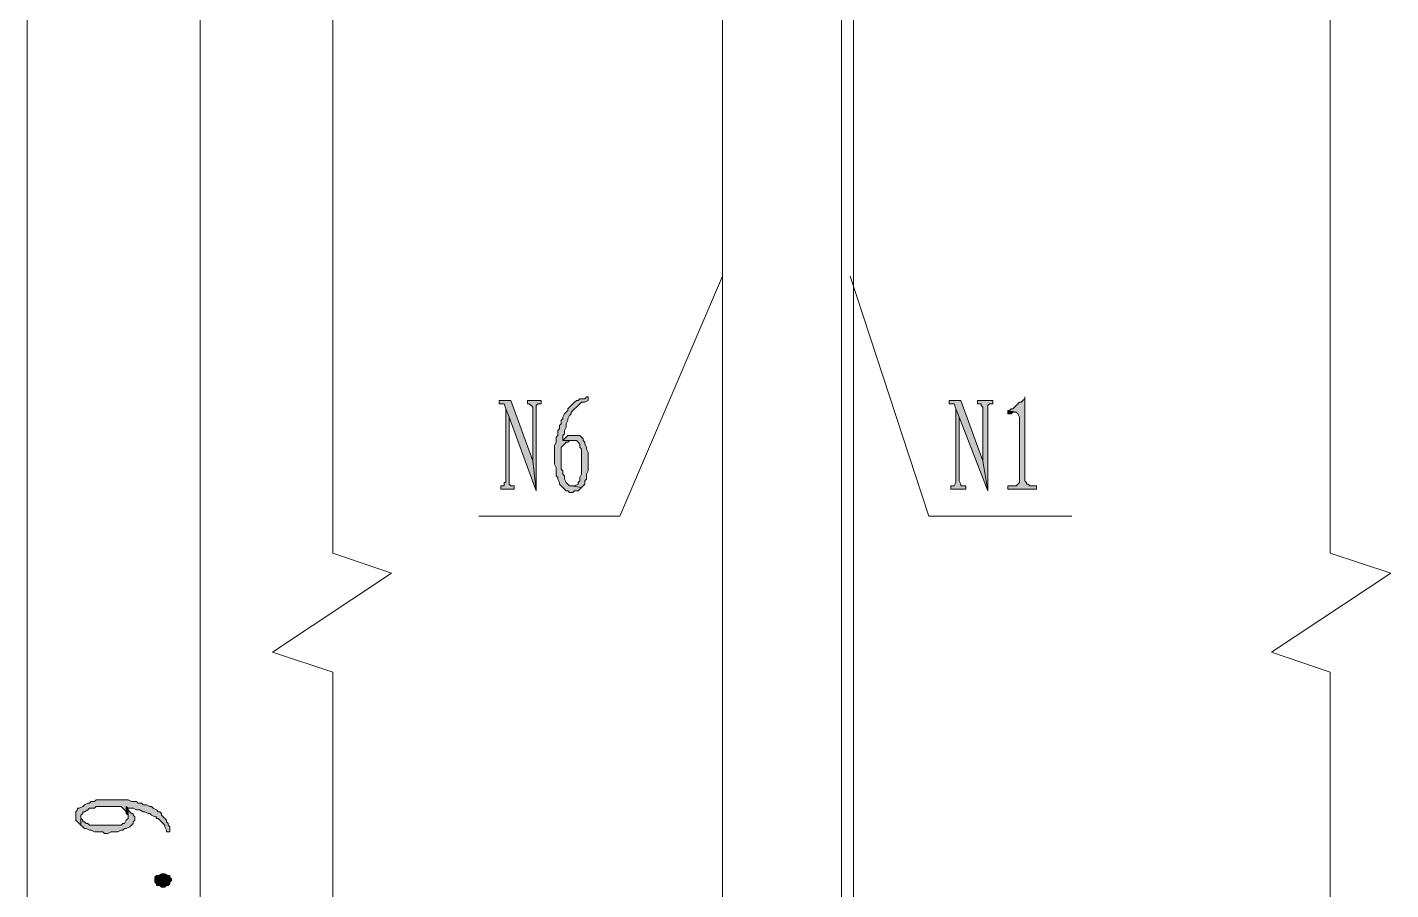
# Model space of a CAD drawing. Header units: inches. Extents: x 20 to 409, y 5 to 283.
# Drawn here: x 51.15 to 85.52, y 75.48 to 97.22 of the extents above; entities that cross this region are included whole.
import ezdxf

# ---------------------------------------------------------------- set-up
doc = ezdxf.new("R2010")
doc.units = ezdxf.units.IN
doc.header["$MEASUREMENT"] = 0
doc.layers.add('C00-00-00', color=7, linetype='Continuous')

msp = doc.modelspace()

# ---------------------------------------------------------------- hatches: boundary and pattern name
at = {"layer": 'C00-00-00'}
h = msp.add_hatch(color=0, dxfattribs=at)
h.dxf.hatch_style = 2
h.paths.add_polyline_path([(63.34, 87.817), (63.043, 87.817), (63.043, 87.732), (63.17, 87.732), (63.213, 87.605), (63.297, 87.394), (63.975, 85.531), (63.89, 86.293)])
h = msp.add_hatch(color=0, dxfattribs=at)
h.dxf.hatch_style = 2
h.paths.add_polyline_path([(64.102, 87.817), (63.763, 87.817), (63.763, 87.732), (63.805, 87.732), (63.848, 87.69), (63.89, 87.648), (63.89, 86.293), (63.975, 85.531), (63.975, 87.69), (64.017, 87.732), (64.102, 87.732)])
h = msp.add_hatch(color=0, dxfattribs=at)
h.dxf.hatch_style = 2
h.paths.add_polyline_path([(65.287, 87.902), (65.245, 87.902), (65.202, 87.859), (65.075, 87.859), (65.033, 87.817), (64.991, 87.817), (64.948, 87.775), (64.906, 87.732), (64.864, 87.69), (64.821, 87.648), (64.779, 87.605), (64.779, 87.563), (64.737, 87.521), (64.694, 87.478), (64.652, 87.394), (64.652, 87.351), (64.61, 87.309), (64.61, 87.224), (64.567, 87.182), (64.567, 87.097), (64.525, 87.055), (64.525, 86.928), (64.483, 86.886), (64.483, 86.801), (64.483, 86.759), (64.44, 86.674), (64.44, 86.208), (64.483, 86.124), (64.483, 85.912), (64.525, 85.87), (64.525, 85.827), (64.567, 85.743), (64.567, 85.7), (64.61, 85.658), (64.652, 85.616), (64.694, 85.573), (64.737, 85.531), (64.779, 85.531), (64.821, 85.489), (64.906, 85.489), (64.948, 85.531), (65.033, 85.531), (65.075, 85.573), (65.118, 85.616), (64.864, 85.658), (64.821, 85.658), (64.779, 85.7), (64.737, 85.743), (64.694, 85.827), (64.694, 85.912), (64.652, 85.954), (64.652, 86.039), (64.61, 86.081), (64.61, 86.632), (64.652, 86.674), (64.694, 86.716), (64.737, 86.759), (64.779, 86.759), (64.821, 86.801), (64.948, 86.801), (64.652, 86.801), (64.652, 86.928), (64.694, 86.97), (64.694, 87.055), (64.737, 87.14), (64.737, 87.224), (64.779, 87.309), (64.779, 87.351), (64.821, 87.436), (64.864, 87.478), (64.864, 87.521), (64.906, 87.563), (64.948, 87.605), (64.991, 87.648), (65.033, 87.69), (65.075, 87.732), (65.118, 87.775), (65.202, 87.775), (65.287, 87.817)])
h = msp.add_hatch(color=0, dxfattribs=at)
h.dxf.hatch_style = 2
h.paths.add_polyline_path([(74.685, 87.817), (74.389, 87.817), (74.389, 87.732), (74.516, 87.732), (74.558, 87.605), (74.643, 87.394), (75.362, 85.531), (75.235, 86.293)])
h = msp.add_hatch(color=0, dxfattribs=at)
h.dxf.hatch_style = 2
h.paths.add_polyline_path([(75.489, 87.817), (75.108, 87.817), (75.108, 87.732), (75.193, 87.732), (75.193, 87.69), (75.235, 87.648), (75.235, 86.293), (75.362, 85.531), (75.362, 87.69), (75.405, 87.732), (75.489, 87.732)])
h = msp.add_hatch(color=0, dxfattribs=at)
h.dxf.hatch_style = 2
h.paths.add_polyline_path([(76.294, 87.902), (76.294, 87.859), (76.251, 87.817), (76.209, 87.775), (76.167, 87.775), (76.124, 87.732), (76.082, 87.69), (76.04, 87.648), (75.997, 87.605), (75.955, 87.605), (75.913, 87.563), (75.87, 87.563), (76.082, 87.521), (76.124, 87.478), (76.167, 87.394), (76.167, 85.743), (76.124, 85.7), (76.082, 85.658), (75.87, 85.658), (75.87, 85.573), (76.59, 85.573), (76.59, 85.658), (76.421, 85.658), (76.378, 85.7), (76.336, 85.7), (76.336, 85.743), (76.294, 85.785)])
h = msp.add_hatch(color=0, dxfattribs=at)
h.dxf.hatch_style = 2
h.paths.add_polyline_path([(63.213, 87.605), (63.213, 85.743), (63.17, 85.743), (63.17, 85.658), (63.128, 85.658), (63.086, 85.658), (63.086, 85.573), (63.424, 85.573), (63.424, 85.658), (63.34, 85.658), (63.297, 85.7), (63.297, 87.394)])
h = msp.add_hatch(color=0, dxfattribs=at)
h.dxf.hatch_style = 2
h.paths.add_polyline_path([(74.558, 87.605), (74.558, 85.743), (74.516, 85.658), (74.431, 85.658), (74.431, 85.573), (74.812, 85.573), (74.812, 85.658), (74.685, 85.658), (74.685, 85.7), (74.643, 85.785), (74.643, 87.394)])
h = msp.add_hatch(color=0, dxfattribs=at)
h.dxf.hatch_style = 2
h.paths.add_polyline_path([(75.87, 87.563), (75.87, 87.478), (75.913, 87.478), (75.955, 87.478), (75.997, 87.521), (76.082, 87.521)])
h = msp.add_hatch(color=0, dxfattribs=at)
h.dxf.hatch_style = 2
h.paths.add_polyline_path([(64.991, 86.928), (64.779, 86.928), (64.737, 86.886), (64.694, 86.843), (64.652, 86.801), (64.991, 86.801), (65.033, 86.759), (65.075, 86.716), (65.075, 86.632), (65.118, 86.589), (65.118, 85.954), (65.075, 85.87), (65.075, 85.827), (65.075, 85.785), (65.033, 85.743), (65.033, 85.7), (64.948, 85.658), (64.864, 85.658), (65.118, 85.616), (65.16, 85.658), (65.202, 85.7), (65.202, 85.785), (65.245, 85.827), (65.245, 85.954), (65.287, 86.039), (65.287, 86.505), (65.245, 86.589), (65.245, 86.632), (65.202, 86.716), (65.202, 86.759), (65.16, 86.801), (65.16, 86.843), (65.118, 86.886), (65.075, 86.928)])
h = msp.add_hatch(color=0, dxfattribs=at)
h.dxf.hatch_style = 2
h.paths.add_polyline_path([(52.375, 77.318), (52.375, 77.234), (52.418, 77.191), (52.46, 77.149), (52.502, 77.107), (52.502, 77.361), (52.545, 77.403), (52.545, 77.445), (52.587, 77.445), (52.672, 77.488), (52.714, 77.53), (52.841, 77.53), (52.883, 77.572), (53.476, 77.572), (53.518, 77.572), (53.561, 77.53), (53.603, 77.488), (53.645, 77.445), (53.645, 77.572), (53.688, 77.53), (53.815, 77.53), (53.899, 77.488), (53.984, 77.488), (54.069, 77.445), (54.111, 77.445), (54.196, 77.403), (54.238, 77.403), (54.28, 77.361), (54.365, 77.318), (54.407, 77.318), (54.407, 77.276), (54.45, 77.276), (54.492, 77.234), (54.534, 77.191), (54.577, 77.149), (54.619, 77.107), (54.619, 77.064), (54.661, 76.98), (54.661, 76.937), (54.746, 76.937), (54.746, 77.064), (54.704, 77.107), (54.704, 77.149), (54.661, 77.191), (54.661, 77.234), (54.619, 77.276), (54.577, 77.318), (54.534, 77.361), (54.534, 77.403), (54.492, 77.445), (54.45, 77.445), (54.407, 77.488), (54.323, 77.53), (54.28, 77.572), (54.238, 77.572), (54.153, 77.615), (54.069, 77.615), (54.026, 77.657), (53.942, 77.657), (53.899, 77.699), (53.772, 77.699), (53.688, 77.742), (52.883, 77.742), (52.841, 77.699), (52.756, 77.699), (52.714, 77.657), (52.672, 77.657), (52.587, 77.615), (52.545, 77.572), (52.46, 77.53), (52.418, 77.53), (52.418, 77.488), (52.375, 77.445)])
h = msp.add_hatch(color=0, dxfattribs=at)
h.dxf.hatch_style = 2
h.paths.add_polyline_path([(52.502, 77.107), (52.545, 77.064), (52.587, 77.022), (52.629, 77.022), (52.714, 76.98), (52.756, 76.98), (52.841, 76.937), (53.053, 76.937), (53.095, 76.895), (53.18, 76.895), (53.264, 76.937), (53.434, 76.937), (53.518, 76.98), (53.561, 76.98), (53.603, 77.022), (53.645, 77.022), (53.73, 77.064), (53.772, 77.107), (53.815, 77.149), (53.815, 77.191), (53.857, 77.234), (53.857, 77.276), (53.857, 77.318), (53.815, 77.361), (53.815, 77.403), (53.772, 77.403), (53.73, 77.445), (53.688, 77.488), (53.688, 77.276), (53.645, 77.234), (53.603, 77.149), (53.561, 77.149), (53.518, 77.107), (52.714, 77.107), (52.672, 77.149), (52.629, 77.149), (52.587, 77.191), (52.545, 77.191), (52.545, 77.234), (52.502, 77.276)])
h = msp.add_hatch(color=0, dxfattribs=at)
h.dxf.hatch_style = 2
h.paths.add_polyline_path([(53.645, 77.445), (53.645, 77.403), (53.688, 77.361), (53.688, 77.318), (53.688, 77.488), (53.645, 77.572)])
h = msp.add_hatch(color=0, dxfattribs=at)
h.dxf.hatch_style = 2
h.paths.add_polyline_path([(54.746, 75.794), (54.788, 75.752), (54.788, 75.71), (54.746, 75.667), (54.746, 75.625), (54.704, 75.583), (54.661, 75.583), (54.619, 75.54), (54.534, 75.54), (54.492, 75.583), (54.407, 75.583), (54.407, 75.625), (54.365, 75.667), (54.365, 75.794), (54.407, 75.837), (54.45, 75.837), (54.534, 75.879), (54.619, 75.879), (54.704, 75.837), (54.746, 75.837)])

# ---------------------------------------------------------------- linework, layer by layer
at = {"layer": 'C00-00-00', "color": 0, "lineweight": 0}
for points in [[(58.852, 121.133), (58.852, 83.965), (60.334, 83.457), (57.328, 81.467), (58.852, 80.959), (58.852, 32.826)], [(83.998, 121.133), (83.998, 83.965), (85.522, 83.457), (82.517, 81.467), (83.998, 80.959), (83.998, 32.826)], [(51.148, 119.228), (51.148, 34.689)], [(68.674, 44.425), (68.674, 103.734)], [(71.679, 33.207), (71.679, 103.734)], [(71.976, 33.207), (71.976, 103.734)], [(55.508, 102.337), (55.508, 45.822)], [(62.535, 84.896), (66.091, 84.896), (68.674, 90.95)], [(77.479, 84.896), (73.881, 84.896), (71.891, 90.95)]]:
    msp.add_lwpolyline(points, dxfattribs=at)
for points in [[(63.34, 87.817), (63.043, 87.817), (63.043, 87.732), (63.17, 87.732), (63.213, 87.605), (63.297, 87.394), (63.975, 85.531), (63.89, 86.293)], [(64.102, 87.817), (63.763, 87.817), (63.763, 87.732), (63.805, 87.732), (63.848, 87.69), (63.89, 87.648), (63.89, 86.293), (63.975, 85.531), (63.975, 87.69), (64.017, 87.732), (64.102, 87.732)], [(65.287, 87.902), (65.245, 87.902), (65.202, 87.859), (65.075, 87.859), (65.033, 87.817), (64.991, 87.817), (64.948, 87.775), (64.906, 87.732), (64.864, 87.69), (64.821, 87.648), (64.779, 87.605), (64.779, 87.563), (64.737, 87.521), (64.694, 87.478), (64.652, 87.394), (64.652, 87.351), (64.61, 87.309), (64.61, 87.224), (64.567, 87.182), (64.567, 87.097), (64.525, 87.055), (64.525, 86.928), (64.483, 86.886), (64.483, 86.801), (64.483, 86.759), (64.44, 86.674), (64.44, 86.208), (64.483, 86.124), (64.483, 85.912), (64.525, 85.87), (64.525, 85.827), (64.567, 85.743), (64.567, 85.7), (64.61, 85.658), (64.652, 85.616), (64.694, 85.573), (64.737, 85.531), (64.779, 85.531), (64.821, 85.489), (64.906, 85.489), (64.948, 85.531), (65.033, 85.531), (65.075, 85.573), (65.118, 85.616), (64.864, 85.658), (64.821, 85.658), (64.779, 85.7), (64.737, 85.743), (64.694, 85.827), (64.694, 85.912), (64.652, 85.954), (64.652, 86.039), (64.61, 86.081), (64.61, 86.632), (64.652, 86.674), (64.694, 86.716), (64.737, 86.759), (64.779, 86.759), (64.821, 86.801), (64.948, 86.801), (64.652, 86.801), (64.652, 86.928), (64.694, 86.97), (64.694, 87.055), (64.737, 87.14), (64.737, 87.224), (64.779, 87.309), (64.779, 87.351), (64.821, 87.436), (64.864, 87.478), (64.864, 87.521), (64.906, 87.563), (64.948, 87.605), (64.991, 87.648), (65.033, 87.69), (65.075, 87.732), (65.118, 87.775), (65.202, 87.775), (65.287, 87.817)], [(74.685, 87.817), (74.389, 87.817), (74.389, 87.732), (74.516, 87.732), (74.558, 87.605), (74.643, 87.394), (75.362, 85.531), (75.235, 86.293)], [(75.489, 87.817), (75.108, 87.817), (75.108, 87.732), (75.193, 87.732), (75.193, 87.69), (75.235, 87.648), (75.235, 86.293), (75.362, 85.531), (75.362, 87.69), (75.405, 87.732), (75.489, 87.732)], [(76.294, 87.902), (76.294, 87.859), (76.251, 87.817), (76.209, 87.775), (76.167, 87.775), (76.124, 87.732), (76.082, 87.69), (76.04, 87.648), (75.997, 87.605), (75.955, 87.605), (75.913, 87.563), (75.87, 87.563), (76.082, 87.521), (76.124, 87.478), (76.167, 87.394), (76.167, 85.743), (76.124, 85.7), (76.082, 85.658), (75.87, 85.658), (75.87, 85.573), (76.59, 85.573), (76.59, 85.658), (76.421, 85.658), (76.378, 85.7), (76.336, 85.7), (76.336, 85.743), (76.294, 85.785)], [(63.213, 87.605), (63.213, 85.743), (63.17, 85.743), (63.17, 85.658), (63.128, 85.658), (63.086, 85.658), (63.086, 85.573), (63.424, 85.573), (63.424, 85.658), (63.34, 85.658), (63.297, 85.7), (63.297, 87.394)], [(74.558, 87.605), (74.558, 85.743), (74.516, 85.658), (74.431, 85.658), (74.431, 85.573), (74.812, 85.573), (74.812, 85.658), (74.685, 85.658), (74.685, 85.7), (74.643, 85.785), (74.643, 87.394)], [(75.87, 87.563), (75.87, 87.478), (75.913, 87.478), (75.955, 87.478), (75.997, 87.521), (76.082, 87.521)], [(64.991, 86.928), (64.779, 86.928), (64.737, 86.886), (64.694, 86.843), (64.652, 86.801), (64.991, 86.801), (65.033, 86.759), (65.075, 86.716), (65.075, 86.632), (65.118, 86.589), (65.118, 85.954), (65.075, 85.87), (65.075, 85.827), (65.075, 85.785), (65.033, 85.743), (65.033, 85.7), (64.948, 85.658), (64.864, 85.658), (65.118, 85.616), (65.16, 85.658), (65.202, 85.7), (65.202, 85.785), (65.245, 85.827), (65.245, 85.954), (65.287, 86.039), (65.287, 86.505), (65.245, 86.589), (65.245, 86.632), (65.202, 86.716), (65.202, 86.759), (65.16, 86.801), (65.16, 86.843), (65.118, 86.886), (65.075, 86.928)], [(52.375, 77.318), (52.375, 77.234), (52.418, 77.191), (52.46, 77.149), (52.502, 77.107), (52.502, 77.361), (52.545, 77.403), (52.545, 77.445), (52.587, 77.445), (52.672, 77.488), (52.714, 77.53), (52.841, 77.53), (52.883, 77.572), (53.476, 77.572), (53.518, 77.572), (53.561, 77.53), (53.603, 77.488), (53.645, 77.445), (53.645, 77.572), (53.688, 77.53), (53.815, 77.53), (53.899, 77.488), (53.984, 77.488), (54.069, 77.445), (54.111, 77.445), (54.196, 77.403), (54.238, 77.403), (54.28, 77.361), (54.365, 77.318), (54.407, 77.318), (54.407, 77.276), (54.45, 77.276), (54.492, 77.234), (54.534, 77.191), (54.577, 77.149), (54.619, 77.107), (54.619, 77.064), (54.661, 76.98), (54.661, 76.937), (54.746, 76.937), (54.746, 77.064), (54.704, 77.107), (54.704, 77.149), (54.661, 77.191), (54.661, 77.234), (54.619, 77.276), (54.577, 77.318), (54.534, 77.361), (54.534, 77.403), (54.492, 77.445), (54.45, 77.445), (54.407, 77.488), (54.323, 77.53), (54.28, 77.572), (54.238, 77.572), (54.153, 77.615), (54.069, 77.615), (54.026, 77.657), (53.942, 77.657), (53.899, 77.699), (53.772, 77.699), (53.688, 77.742), (52.883, 77.742), (52.841, 77.699), (52.756, 77.699), (52.714, 77.657), (52.672, 77.657), (52.587, 77.615), (52.545, 77.572), (52.46, 77.53), (52.418, 77.53), (52.418, 77.488), (52.375, 77.445)], [(52.502, 77.107), (52.545, 77.064), (52.587, 77.022), (52.629, 77.022), (52.714, 76.98), (52.756, 76.98), (52.841, 76.937), (53.053, 76.937), (53.095, 76.895), (53.18, 76.895), (53.264, 76.937), (53.434, 76.937), (53.518, 76.98), (53.561, 76.98), (53.603, 77.022), (53.645, 77.022), (53.73, 77.064), (53.772, 77.107), (53.815, 77.149), (53.815, 77.191), (53.857, 77.234), (53.857, 77.276), (53.857, 77.318), (53.815, 77.361), (53.815, 77.403), (53.772, 77.403), (53.73, 77.445), (53.688, 77.488), (53.688, 77.276), (53.645, 77.234), (53.603, 77.149), (53.561, 77.149), (53.518, 77.107), (52.714, 77.107), (52.672, 77.149), (52.629, 77.149), (52.587, 77.191), (52.545, 77.191), (52.545, 77.234), (52.502, 77.276)], [(53.645, 77.445), (53.645, 77.403), (53.688, 77.361), (53.688, 77.318), (53.688, 77.488), (53.645, 77.572)], [(54.746, 75.794), (54.788, 75.752), (54.788, 75.71), (54.746, 75.667), (54.746, 75.625), (54.704, 75.583), (54.661, 75.583), (54.619, 75.54), (54.534, 75.54), (54.492, 75.583), (54.407, 75.583), (54.407, 75.625), (54.365, 75.667), (54.365, 75.794), (54.407, 75.837), (54.45, 75.837), (54.534, 75.879), (54.619, 75.879), (54.704, 75.837), (54.746, 75.837)]]:
    msp.add_lwpolyline(points, close=True, dxfattribs=at)

doc.saveas('drawing.dxf')
